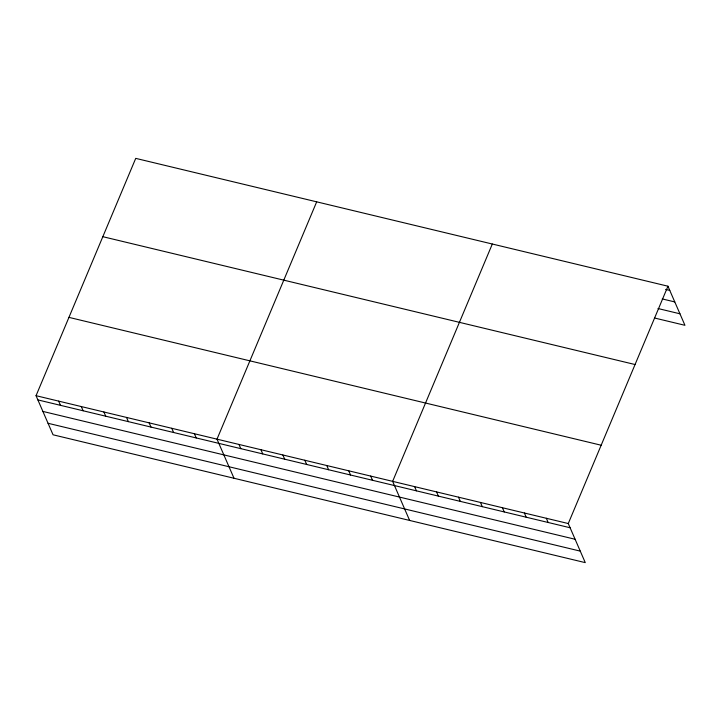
<?xml version="1.0" encoding="UTF-8"?>
<svg xmlns="http://www.w3.org/2000/svg" width="721" height="721" viewBox="0 0 721 721"><rect width="100%" height="100%" fill="white"/><g stroke="black" fill="none" stroke-linecap="round" stroke-linejoin="round"><path stroke-width="1.08" d="M667.952 286.21L568.274 523.545L585.272 562.632L53.048 434.79L36.05 395.694L135.728 158.368L667.952 286.21L684.95 325.306L654.632 318.024M316.681 201.835L217.003 439.161L234.01 478.257M492.317 244.022L392.639 481.349L409.636 520.445M665.6 289.418L669.782 290.428M662.248 298.927L674.793 301.937M657.994 308.525L679.948 313.797M102.833 236.686L635.057 364.529M68.946 317.375L601.17 445.227M36.05 395.694L568.274 523.545M37.88 399.903L570.104 527.754M42.89 411.421L575.115 539.263M48.046 423.281L580.27 551.123M546.32 518.264L548.149 522.482M524.365 512.992L526.195 517.209M502.411 507.719L504.24 511.937M480.456 502.447L482.286 506.656M458.502 497.175L460.34 501.383M436.547 491.902L438.386 496.111M414.593 486.621L416.432 490.839M370.684 476.076L372.523 480.294M348.73 470.804L350.568 475.013M326.775 465.532L328.614 469.741M304.821 460.259L306.659 464.468M282.866 454.987L284.705 459.196M260.912 449.706L262.75 453.924M238.957 444.433L240.796 448.651M194.391 433.727L196.22 437.944M171.769 428.292L173.599 432.51M149.148 422.857L150.977 427.075M126.526 417.432L128.356 421.641M103.905 411.997L105.744 416.206M81.293 406.563L83.122 410.772M58.671 401.128L60.501 405.337"/></g></svg>
